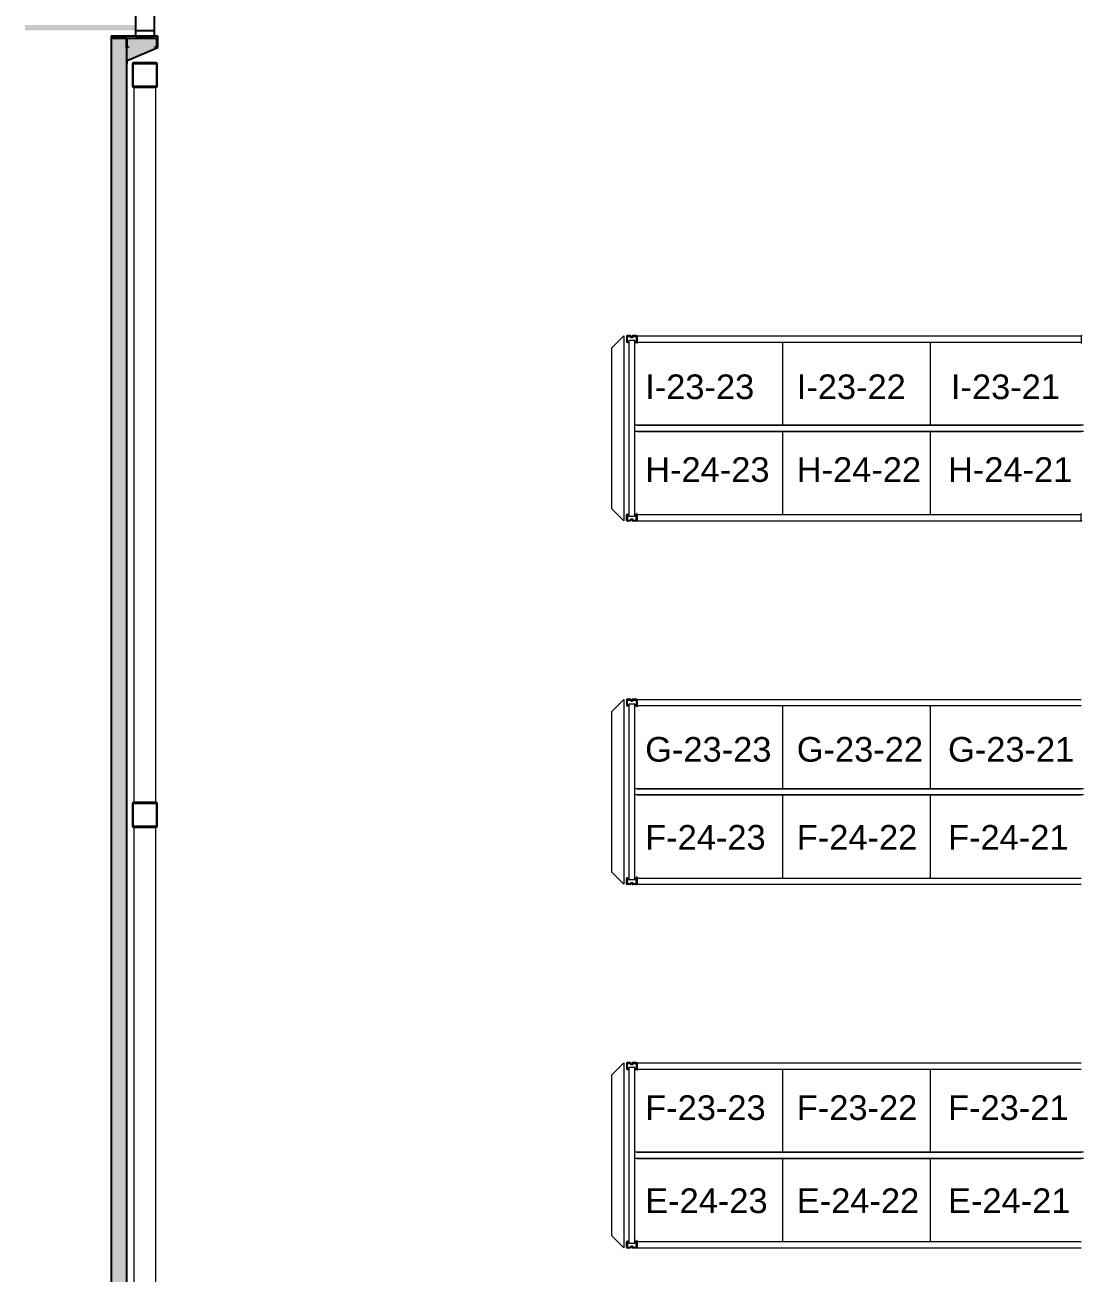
# Model space of a CAD drawing. Header units: inches. Extents: x 2743 to 10591, y -1604 to 5792.
# Drawn here: x 7056.9 to 7399.8, y 3919.8 to 4324.9 of the extents above; entities that cross this region are included whole.
import ezdxf

# ---------------------------------------------------------------- set-up
doc = ezdxf.new("R2010")
doc.units = ezdxf.units.IN
doc.header["$LTSCALE"] = 0.1875
doc.header["$MEASUREMENT"] = 0
for name, color, linetype, lineweight in [('22 Dimension', 7, 'Continuous', 5), ('32 Echelle', 160, 'Continuous', 15), ('33 Poutre', 30, 'Continuous', 15), ('37 Protection', 1, 'Continuous', 15)]:
    doc.layers.add(name, color=color, linetype=linetype, lineweight=lineweight)
for name, color, linetype in [('A-N-MUR-EXT', 5, 'Continuous'), ('A-N-MUR-INT', 3, 'Continuous'), ('A-N-POR-PLF', 30, 'Continuous'), ('A-N-POR-PLN', 7, 'Continuous'), ('fill253', 253, 'Continuous'), ('S-N-ACIER', 4, 'Continuous')]:
    doc.layers.add(name, color=color, linetype=linetype)
doc.styles.add('arial', font='')
doc.styles.get('arial').set_extended_font_data('Arial')

msp = doc.modelspace()

# ---------------------------------------------------------------- hatches: boundary and pattern name
at = {"layer": '32 Echelle'}
for points in [[(7252.89784, 4221.78941), (7252.89784, 4221.97691), (7252.71034, 4221.97691)], [(7254.89784, 4221.78941), (7254.89784, 4221.97691), (7255.08534, 4221.97691)], [(7252.89784, 4166.16441), (7252.89784, 4165.97691), (7252.71034, 4165.97691)], [(7254.89784, 4166.16441), (7254.89784, 4165.97691), (7255.08534, 4165.97691)], [(7252.89784, 4103.78941), (7252.89784, 4103.97691), (7252.71034, 4103.97691)], [(7254.89784, 4103.78941), (7254.89784, 4103.97691), (7255.08534, 4103.97691)], [(7252.89784, 4048.16441), (7252.89784, 4047.97691), (7252.71034, 4047.97691)], [(7254.89784, 4048.16441), (7254.89784, 4047.97691), (7255.08534, 4047.97691)], [(7252.89784, 3985.78941), (7252.89784, 3985.97691), (7252.71034, 3985.97691)], [(7254.89784, 3985.78941), (7254.89784, 3985.97691), (7255.08534, 3985.97691)], [(7252.89784, 3930.16441), (7252.89784, 3929.97691), (7252.71034, 3929.97691)], [(7254.89784, 3930.16441), (7254.89784, 3929.97691), (7255.08534, 3929.97691)]]:
    msp.add_hatch(color=256, dxfattribs=at).paths.add_polyline_path(points)
at = {"layer": 'A-N-POR-PLN'}
msp.add_hatch(color=7, dxfattribs=at).paths.add_polyline_path([(7056.85201, 4323.12684), (7056.85201, 4324.89849), (7092.87556, 4324.89849), (7092.87556, 4323.12684)])
at = {"layer": 'fill253'}
h = msp.add_hatch(color=7, dxfattribs=at)
h.dxf.hatch_style = 1
h.paths.add_polyline_path([(9794.88804, 4634.2983), (9789.96679, 4634.2983), (9789.98074, 4296.66232), (9794.90199, 4296.66232)])
h.paths.add_polyline_path([(9794.88805, 4881.11089), (9789.9668, 4881.11089), (9789.9668, 4775.21102), (9794.88805, 4775.21102)])
h.paths.add_polyline_path([(9794.88805, 5127.92329), (9789.9668, 5127.92329), (9789.96679, 5022.02362), (9794.88804, 5022.02362)])
h.paths.add_polyline_path([(8905.8684, 2943.29277), (8903.3892, 2938.37099), (9794.90199, 2938.37152), (9794.90199, 3130.36129), (9789.98074, 3130.36129), (9789.98074, 2943.29277)])
h.paths.add_polyline_path([(8477.94274, 2845.33593), (8485.93641, 2846.64062), (8470.93724, 2938.36282), (8470.1595, 2943.12545), (8461.95283, 2943.12545), (8462.69637, 2938.4929)])
h.paths.add_polyline_path([(8896.37174, 2938.2042), (8896.75099, 2936.00974), (8903.53291, 2937.11042), (8903.3892, 2938.37099), (8905.8684, 2943.29277), (8895.56167, 2943.29277)])
h.paths.add_polyline_path([(9794.90199, 5355.98239), (9789.98074, 5355.98239), (9789.9668, 5268.83602), (9794.88805, 5268.83602)])
h.paths.add_polyline_path([(7089.79643, 3123.02867), (7083.99141, 3125.08232), (7083.99141, 3123.83686), (7084.85165, 3123.50795), (7084.85808, 2938.2042), (7353.37882, 2938.37153), (7353.37237, 2943.29278), (7089.77933, 2943.12545)])
h.paths.add_polyline_path([(7084.85808, 3827.66882), (7089.77933, 3826.6441), (7089.77933, 4320.4792), (7084.85808, 4320.4792)])
h.paths.add_polyline_path([(9789.98074, 3862.52649), (9794.90199, 3862.52649), (9794.90199, 4254.42566), (9789.98074, 4254.42566)])
h.paths.add_polyline_path([(9789.97462, 3801.08425), (9794.89587, 3801.08425), (9794.90199, 3862.52649), (9789.98074, 3862.52649)])
h.paths.add_polyline_path([(9789.98074, 3656.9925), (9794.90199, 3656.9925), (9794.89587, 3765.06188), (9789.97462, 3765.06188)])
h.paths.add_polyline_path([(9789.972, 3584.94295), (9794.89325, 3584.94295), (9794.90198, 3620.96895), (9789.98073, 3620.96895)])
h.paths.add_polyline_path([(9789.97812, 3512.89586), (9794.89937, 3512.89586), (9794.89968, 3548.92185), (9789.97843, 3548.92185)])
h.paths.add_polyline_path([(9789.97812, 3440.8512), (9794.89937, 3440.8512), (9794.89937, 3476.87475), (9789.97812, 3476.87475)])
h.paths.add_polyline_path([(8313.35451, 5642.91315), (8313.35451, 5647.83442), (7084.85165, 5647.83442), (7084.85808, 4361.46337), (7089.77933, 4361.46337), (7089.7729, 5642.91317)])
h.paths.add_polyline_path([(7395.62103, 2943.29277), (7395.62125, 2938.37152), (8462.75647, 2938.2042), (8461.95283, 2943.12545)])
h.paths.add_polyline_path([(8556.69558, 5642.88457), (8556.69559, 5647.80617), (8355.59042, 5647.83389), (8355.59042, 5642.91262)])
h.paths.add_polyline_path([(9149.95052, 5647.66709), (9149.95052, 5642.74584), (9789.98074, 5642.74584), (9789.98079, 5510.71941), (9794.90204, 5510.71941), (9794.90199, 5647.66709)])
h.paths.add_polyline_path([(9794.89495, 3260.73346), (9789.9691, 3260.73345), (9789.98074, 3172.43063), (9794.90199, 3172.43063)])
h.paths.add_polyline_path([(9789.9691, 3296.75701), (9794.89495, 3296.75699), (9794.89325, 3404.82765), (9789.972, 3404.82765)])
h = msp.add_hatch(color=7, dxfattribs=at)
h.dxf.hatch_style = 1
h.paths.add_polyline_path([(7089.7729, 4312.34678), (7090.00917, 4312.34678), (7090.00917, 4313.33103), (7099.97017, 4317.59101), (7099.97017, 4321.27645), (7084.85165, 4321.27645), (7084.85165, 4320.64653), (7089.7729, 4320.64653)])

# ---------------------------------------------------------------- linework, layer by layer
at = {"color": 7}
for p, q in [((7089.77292, 4317.66228), (7089.77292, 4320.66227)), ((7089.77292, 4320.66227), (7099.77288, 4320.66227)), ((7099.64788, 4320.53727), (7089.89792, 4320.53727)), ((7089.89792, 4320.53727), (7089.89792, 4317.78728)), ((7099.64788, 4317.78728), (7099.64788, 4320.53727)), ((7099.77288, 4320.66227), (7099.77288, 4317.66228)), ((7090.52292, 4317.66228), (7089.77292, 4317.66228)), ((7089.89792, 4317.78728), (7090.52292, 4317.78728)), ((7090.52292, 4317.78728), (7090.52292, 4317.66228)), ((7099.02288, 4317.66228), (7099.02288, 4317.78728)), ((7099.02288, 4317.78728), (7099.64788, 4317.78728)), ((7099.77288, 4317.66228), (7099.02288, 4317.66228))]:
    msp.add_line(p, q, dxfattribs=at)
at = {"layer": '22 Dimension'}
for p, q in [((7092.22289, 4304.65443), (7092.22289, 4302.33952)), ((7092.22289, 4304.65443), (7092.22289, 4072.49059)), ((7099.23075, 4304.65443), (7099.23075, 4302.33952)), ((7099.23075, 4304.65443), (7099.23075, 4072.49059)), ((7302.89784, 4194.97691), (7302.89784, 4221.97691)), ((7350.89784, 4194.97691), (7350.89784, 4221.97691)), ((7400.52284, 4194.97691), (7254.89784, 4194.97691)), ((7400.52284, 4192.97691), (7254.89784, 4192.97691)), ((7302.89784, 4165.97691), (7302.89784, 4192.97691)), ((7350.89784, 4165.97691), (7350.89784, 4192.97691)), ((7302.89784, 4076.97691), (7302.89784, 4103.97691)), ((7350.89784, 4076.97691), (7350.89784, 4103.97691)), ((7400.52284, 4076.97691), (7254.89784, 4076.97691)), ((7400.52284, 4074.97691), (7254.89784, 4074.97691)), ((7302.89784, 4047.97691), (7302.89784, 4074.97691)), ((7350.89784, 4047.97691), (7350.89784, 4074.97691)), ((7092.22289, 4064.4906), (7092.22289, 3833.17208)), ((7099.23075, 4064.4906), (7099.23075, 3833.32675)), ((7302.89784, 3958.97691), (7302.89784, 3985.97691)), ((7350.89784, 3958.97691), (7350.89784, 3985.97691)), ((7400.52284, 3958.97691), (7254.89784, 3958.97691)), ((7400.52284, 3956.97691), (7254.89784, 3956.97691)), ((7302.89784, 3929.97691), (7302.89784, 3956.97691)), ((7350.89784, 3929.97691), (7350.89784, 3956.97691))]:
    msp.add_line(p, q, dxfattribs=at)
at = {"layer": '32 Echelle', "linetype": 'Continuous', "lineweight": 25}
for p, q in [((7252.27288, 4223.79316), (7252.27288, 4222.16066)), ((7252.36288, 4222.16066), (7252.36288, 4223.79316)), ((7253.38547, 4223.97691), (7252.45663, 4223.97691)), ((7252.45663, 4223.88691), (7253.38547, 4223.88691)), ((7252.87288, 4222.06691), (7252.45663, 4222.06691)), ((7252.45663, 4221.97691), (7252.87288, 4221.97691)), ((7252.87288, 4221.97691), (7252.87288, 4222.06691)), ((7253.47512, 4223.82057), (7253.51903, 4223.67693)), ((7253.6051, 4223.70325), (7253.56119, 4223.84688)), ((7254.10092, 4223.63691), (7253.69475, 4223.63691)), ((7253.69475, 4223.54691), (7254.10092, 4223.54691)), ((7254.23449, 4223.84688), (7254.19057, 4223.70325)), ((7254.27664, 4223.67693), (7254.32055, 4223.82057)), ((7255.33904, 4223.97691), (7254.41021, 4223.97691)), ((7254.41021, 4223.88691), (7255.33904, 4223.88691)), ((7255.33904, 4222.06691), (7254.92279, 4222.06691)), ((7254.92279, 4222.06691), (7254.92279, 4221.97691)), ((7254.92279, 4221.97691), (7255.33904, 4221.97691)), ((7255.43279, 4223.79316), (7255.43279, 4222.16066)), ((7255.52279, 4222.16066), (7255.52279, 4223.79316)), ((7252.27288, 4164.16066), (7252.27288, 4165.79316)), ((7252.36288, 4165.79316), (7252.36288, 4164.16066)), ((7252.45663, 4165.97691), (7252.87288, 4165.97691)), ((7252.87288, 4165.88691), (7252.45663, 4165.88691)), ((7252.87288, 4165.97691), (7252.87288, 4165.88691)), ((7254.92279, 4165.97691), (7255.33904, 4165.97691)), ((7254.92279, 4165.88691), (7254.92279, 4165.97691)), ((7255.33904, 4165.88691), (7254.92279, 4165.88691)), ((7255.43279, 4164.16066), (7255.43279, 4165.79316)), ((7255.52279, 4165.79316), (7255.52279, 4164.16066)), ((7252.45663, 4164.06691), (7253.38547, 4164.06691)), ((7253.38547, 4163.97691), (7252.45663, 4163.97691)), ((7253.47512, 4164.13325), (7253.51903, 4164.27688)), ((7253.6051, 4164.25057), (7253.56119, 4164.10693)), ((7253.69475, 4164.40691), (7254.10092, 4164.40691)), ((7254.10092, 4164.31691), (7253.69475, 4164.31691)), ((7254.23449, 4164.10693), (7254.19057, 4164.25057)), ((7254.27664, 4164.27688), (7254.32055, 4164.13325)), ((7254.41021, 4164.06691), (7255.33904, 4164.06691)), ((7255.33904, 4163.97691), (7254.41021, 4163.97691)), ((7252.27288, 4105.79316), (7252.27288, 4104.16066)), ((7252.36288, 4104.16066), (7252.36288, 4105.79316)), ((7253.38547, 4105.97691), (7252.45663, 4105.97691)), ((7252.45663, 4105.88691), (7253.38547, 4105.88691)), ((7252.87288, 4104.06691), (7252.45663, 4104.06691)), ((7252.45663, 4103.97691), (7252.87288, 4103.97691)), ((7252.87288, 4103.97691), (7252.87288, 4104.06691)), ((7253.47512, 4105.82057), (7253.51903, 4105.67693)), ((7253.6051, 4105.70325), (7253.56119, 4105.84688)), ((7254.10092, 4105.63691), (7253.69475, 4105.63691)), ((7253.69475, 4105.54691), (7254.10092, 4105.54691)), ((7254.23449, 4105.84688), (7254.19057, 4105.70325)), ((7254.27664, 4105.67693), (7254.32055, 4105.82057)), ((7255.33904, 4105.97691), (7254.41021, 4105.97691)), ((7254.41021, 4105.88691), (7255.33904, 4105.88691)), ((7255.33904, 4104.06691), (7254.92279, 4104.06691)), ((7254.92279, 4104.06691), (7254.92279, 4103.97691)), ((7254.92279, 4103.97691), (7255.33904, 4103.97691)), ((7255.43279, 4105.79316), (7255.43279, 4104.16066)), ((7255.52279, 4104.16066), (7255.52279, 4105.79316)), ((7252.27288, 4046.16066), (7252.27288, 4047.79316)), ((7252.36288, 4047.79316), (7252.36288, 4046.16066)), ((7252.45663, 4047.97691), (7252.87288, 4047.97691)), ((7252.87288, 4047.88691), (7252.45663, 4047.88691)), ((7252.87288, 4047.97691), (7252.87288, 4047.88691)), ((7254.92279, 4047.97691), (7255.33904, 4047.97691)), ((7254.92279, 4047.88691), (7254.92279, 4047.97691)), ((7255.33904, 4047.88691), (7254.92279, 4047.88691)), ((7255.43279, 4046.16066), (7255.43279, 4047.79316)), ((7255.52279, 4047.79316), (7255.52279, 4046.16066)), ((7252.45663, 4046.06691), (7253.38547, 4046.06691)), ((7253.38547, 4045.97691), (7252.45663, 4045.97691)), ((7253.47512, 4046.13325), (7253.51903, 4046.27688)), ((7253.6051, 4046.25057), (7253.56119, 4046.10693)), ((7253.69475, 4046.40691), (7254.10092, 4046.40691)), ((7254.10092, 4046.31691), (7253.69475, 4046.31691)), ((7254.23449, 4046.10693), (7254.19057, 4046.25057)), ((7254.27664, 4046.27688), (7254.32055, 4046.13325)), ((7254.41021, 4046.06691), (7255.33904, 4046.06691)), ((7255.33904, 4045.97691), (7254.41021, 4045.97691)), ((7252.27288, 3987.79316), (7252.27288, 3986.16066)), ((7252.36288, 3986.16066), (7252.36288, 3987.79316)), ((7253.38547, 3987.97691), (7252.45663, 3987.97691)), ((7252.45663, 3987.88691), (7253.38547, 3987.88691)), ((7253.47512, 3987.82057), (7253.51903, 3987.67693)), ((7253.6051, 3987.70325), (7253.56119, 3987.84688)), ((7254.10092, 3987.63691), (7253.69475, 3987.63691)), ((7253.69475, 3987.54691), (7254.10092, 3987.54691)), ((7254.23449, 3987.84688), (7254.19057, 3987.70325)), ((7254.27664, 3987.67693), (7254.32055, 3987.82057)), ((7255.33904, 3987.97691), (7254.41021, 3987.97691)), ((7254.41021, 3987.88691), (7255.33904, 3987.88691)), ((7255.43279, 3987.79316), (7255.43279, 3986.16066)), ((7255.52279, 3986.16066), (7255.52279, 3987.79316)), ((7252.87288, 3986.06691), (7252.45663, 3986.06691)), ((7252.45663, 3985.97691), (7252.87288, 3985.97691)), ((7252.87288, 3985.97691), (7252.87288, 3986.06691)), ((7255.33904, 3986.06691), (7254.92279, 3986.06691)), ((7254.92279, 3986.06691), (7254.92279, 3985.97691)), ((7254.92279, 3985.97691), (7255.33904, 3985.97691)), ((7252.27288, 3928.16066), (7252.27288, 3929.79316)), ((7252.36288, 3929.79316), (7252.36288, 3928.16066)), ((7252.45663, 3929.97691), (7252.87288, 3929.97691)), ((7252.87288, 3929.88691), (7252.45663, 3929.88691)), ((7252.87288, 3929.97691), (7252.87288, 3929.88691)), ((7254.92279, 3929.97691), (7255.33904, 3929.97691)), ((7254.92279, 3929.88691), (7254.92279, 3929.97691)), ((7255.33904, 3929.88691), (7254.92279, 3929.88691)), ((7255.43279, 3928.16066), (7255.43279, 3929.79316)), ((7255.52279, 3929.79316), (7255.52279, 3928.16066)), ((7252.45663, 3928.06691), (7253.38547, 3928.06691)), ((7253.38547, 3927.97691), (7252.45663, 3927.97691)), ((7253.47512, 3928.13325), (7253.51903, 3928.27688)), ((7253.6051, 3928.25057), (7253.56119, 3928.10693)), ((7253.69475, 3928.40691), (7254.10092, 3928.40691)), ((7254.10092, 3928.31691), (7253.69475, 3928.31691)), ((7254.23449, 3928.10693), (7254.19057, 3928.25057)), ((7254.27664, 3928.27688), (7254.32055, 3928.13325)), ((7254.41021, 3928.06691), (7255.33904, 3928.06691)), ((7255.33904, 3927.97691), (7254.41021, 3927.97691))]:
    msp.add_line(p, q, dxfattribs=at)
at = {"layer": '32 Echelle'}
for p, q in [((7252.89784, 4221.97691), (7252.71034, 4221.97691)), ((7252.89784, 4221.78941), (7252.71034, 4221.97691)), ((7254.89784, 4222.47691), (7252.89784, 4222.47691)), ((7252.89784, 4222.47691), (7252.89784, 4165.47691)), ((7252.89784, 4221.78941), (7252.89784, 4221.97691)), ((7254.89784, 4165.47691), (7254.89784, 4222.47691)), ((7254.89784, 4221.97691), (7255.08534, 4221.97691)), ((7254.89784, 4221.78941), (7254.89784, 4221.97691)), ((7254.89784, 4221.78941), (7255.08534, 4221.97691)), ((7252.89784, 4166.16441), (7252.71034, 4165.97691)), ((7252.89784, 4165.97691), (7252.71034, 4165.97691)), ((7252.89784, 4166.16441), (7252.89784, 4165.97691)), ((7252.89784, 4165.47691), (7254.89784, 4165.47691)), ((7254.89784, 4166.16441), (7254.89784, 4165.97691)), ((7254.89784, 4166.16441), (7255.08534, 4165.97691)), ((7254.89784, 4165.97691), (7255.08534, 4165.97691)), ((7252.89784, 4103.97691), (7252.71034, 4103.97691)), ((7252.89784, 4103.78941), (7252.71034, 4103.97691)), ((7254.89784, 4104.47691), (7252.89784, 4104.47691)), ((7252.89784, 4104.47691), (7252.89784, 4047.47691)), ((7252.89784, 4103.78941), (7252.89784, 4103.97691)), ((7254.89784, 4047.47691), (7254.89784, 4104.47691)), ((7254.89784, 4103.97691), (7255.08534, 4103.97691)), ((7254.89784, 4103.78941), (7254.89784, 4103.97691)), ((7254.89784, 4103.78941), (7255.08534, 4103.97691)), ((7252.89784, 4048.16441), (7252.71034, 4047.97691)), ((7252.89784, 4047.97691), (7252.71034, 4047.97691)), ((7252.89784, 4048.16441), (7252.89784, 4047.97691)), ((7252.89784, 4047.47691), (7254.89784, 4047.47691)), ((7254.89784, 4048.16441), (7254.89784, 4047.97691)), ((7254.89784, 4048.16441), (7255.08534, 4047.97691)), ((7254.89784, 4047.97691), (7255.08534, 4047.97691)), ((7254.89784, 3986.47691), (7252.89784, 3986.47691)), ((7252.89784, 3986.47691), (7252.89784, 3929.47691)), ((7254.89784, 3929.47691), (7254.89784, 3986.47691)), ((7252.89784, 3985.97691), (7252.71034, 3985.97691)), ((7252.89784, 3985.78941), (7252.71034, 3985.97691)), ((7252.89784, 3985.78941), (7252.89784, 3985.97691)), ((7254.89784, 3985.97691), (7255.08534, 3985.97691)), ((7254.89784, 3985.78941), (7254.89784, 3985.97691)), ((7254.89784, 3985.78941), (7255.08534, 3985.97691)), ((7252.89784, 3930.16441), (7252.71034, 3929.97691)), ((7252.89784, 3929.97691), (7252.71034, 3929.97691)), ((7252.89784, 3930.16441), (7252.89784, 3929.97691)), ((7254.89784, 3930.16441), (7254.89784, 3929.97691)), ((7254.89784, 3930.16441), (7255.08534, 3929.97691)), ((7254.89784, 3929.97691), (7255.08534, 3929.97691)), ((7252.89784, 3929.47691), (7254.89784, 3929.47691))]:
    msp.add_line(p, q, dxfattribs=at)
at = {"layer": '32 Echelle', "linetype": 'Continuous', "lineweight": 25}
for centre, radius, start, end in [((7252.45663, 4223.79316), 0.18375, 90, 180), ((7252.45663, 4222.16066), 0.18375, 180, 270), ((7252.45663, 4223.79316), 0.09375, 90, 180), ((7252.45663, 4222.16066), 0.09375, 180, 270), ((7253.38547, 4223.79316), 0.18375, 17, 90), ((7253.38547, 4223.79316), 0.09375, 17, 90), ((7253.69475, 4223.73066), 0.18375, 197, 270), ((7253.69475, 4223.73066), 0.09375, 197, 270), ((7254.10092, 4223.73066), 0.09375, 270, 343), ((7254.10092, 4223.73066), 0.18375, 270, 343), ((7254.41021, 4223.79316), 0.18375, 90, 163), ((7254.41021, 4223.79316), 0.09375, 90, 163), ((7255.33904, 4223.79316), 0.18375, 0, 90), ((7255.33904, 4223.79316), 0.09375, 0, 90), ((7255.33904, 4222.16066), 0.09375, 270, 0), ((7255.33904, 4222.16066), 0.18375, 270, 0), ((7252.45663, 4165.79316), 0.18375, 90, 180), ((7252.45663, 4165.79316), 0.09375, 90, 180), ((7255.33904, 4165.79316), 0.18375, 0, 90), ((7255.33904, 4165.79316), 0.09375, 0, 90), ((7252.45663, 4164.16066), 0.18375, 180, 270), ((7252.45663, 4164.16066), 0.09375, 180, 270), ((7253.38547, 4164.16066), 0.09375, 270, 343), ((7253.38547, 4164.16066), 0.18375, 270, 343), ((7253.69475, 4164.22316), 0.18375, 90, 163), ((7253.69475, 4164.22316), 0.09375, 90, 163), ((7254.10092, 4164.22316), 0.18375, 17, 90), ((7254.10092, 4164.22316), 0.09375, 17, 90), ((7254.41021, 4164.16066), 0.18375, 197, 270), ((7254.41021, 4164.16066), 0.09375, 197, 270), ((7255.33904, 4164.16066), 0.09375, 270, 0), ((7255.33904, 4164.16066), 0.18375, 270, 0), ((7252.45663, 4105.79316), 0.18375, 90, 180), ((7252.45663, 4104.16066), 0.18375, 180, 270), ((7252.45663, 4105.79316), 0.09375, 90, 180), ((7252.45663, 4104.16066), 0.09375, 180, 270), ((7253.38547, 4105.79316), 0.18375, 17, 90), ((7253.38547, 4105.79316), 0.09375, 17, 90), ((7253.69475, 4105.73066), 0.18375, 197, 270), ((7253.69475, 4105.73066), 0.09375, 197, 270), ((7254.10092, 4105.73066), 0.09375, 270, 343), ((7254.10092, 4105.73066), 0.18375, 270, 343), ((7254.41021, 4105.79316), 0.18375, 90, 163), ((7254.41021, 4105.79316), 0.09375, 90, 163), ((7255.33904, 4105.79316), 0.18375, 0, 90), ((7255.33904, 4105.79316), 0.09375, 0, 90), ((7255.33904, 4104.16066), 0.09375, 270, 0), ((7255.33904, 4104.16066), 0.18375, 270, 0), ((7252.45663, 4047.79316), 0.18375, 90, 180), ((7252.45663, 4047.79316), 0.09375, 90, 180), ((7255.33904, 4047.79316), 0.18375, 0, 90), ((7255.33904, 4047.79316), 0.09375, 0, 90), ((7252.45663, 4046.16066), 0.18375, 180, 270), ((7252.45663, 4046.16066), 0.09375, 180, 270), ((7253.38547, 4046.16066), 0.09375, 270, 343), ((7253.38547, 4046.16066), 0.18375, 270, 343), ((7253.69475, 4046.22316), 0.18375, 90, 163), ((7253.69475, 4046.22316), 0.09375, 90, 163), ((7254.10092, 4046.22316), 0.18375, 17, 90), ((7254.10092, 4046.22316), 0.09375, 17, 90), ((7254.41021, 4046.16066), 0.18375, 197, 270), ((7254.41021, 4046.16066), 0.09375, 197, 270), ((7255.33904, 4046.16066), 0.09375, 270, 0), ((7255.33904, 4046.16066), 0.18375, 270, 0), ((7252.45663, 3987.79316), 0.18375, 90, 180), ((7252.45663, 3987.79316), 0.09375, 90, 180), ((7253.38547, 3987.79316), 0.18375, 17, 90), ((7253.38547, 3987.79316), 0.09375, 17, 90), ((7253.69475, 3987.73066), 0.18375, 197, 270), ((7253.69475, 3987.73066), 0.09375, 197, 270), ((7254.10092, 3987.73066), 0.09375, 270, 343), ((7254.10092, 3987.73066), 0.18375, 270, 343), ((7254.41021, 3987.79316), 0.18375, 90, 163), ((7254.41021, 3987.79316), 0.09375, 90, 163), ((7255.33904, 3987.79316), 0.18375, 0, 90), ((7255.33904, 3987.79316), 0.09375, 0, 90), ((7252.45663, 3986.16066), 0.18375, 180, 270), ((7252.45663, 3986.16066), 0.09375, 180, 270), ((7255.33904, 3986.16066), 0.09375, 270, 0), ((7255.33904, 3986.16066), 0.18375, 270, 0), ((7252.45663, 3929.79316), 0.18375, 90, 180), ((7252.45663, 3929.79316), 0.09375, 90, 180), ((7255.33904, 3929.79316), 0.18375, 0, 90), ((7255.33904, 3929.79316), 0.09375, 0, 90), ((7252.45663, 3928.16066), 0.18375, 180, 270), ((7252.45663, 3928.16066), 0.09375, 180, 270), ((7253.38547, 3928.16066), 0.09375, 270, 343), ((7253.38547, 3928.16066), 0.18375, 270, 343), ((7253.69475, 3928.22316), 0.18375, 90, 163), ((7253.69475, 3928.22316), 0.09375, 90, 163), ((7254.10092, 3928.22316), 0.18375, 17, 90), ((7254.10092, 3928.22316), 0.09375, 17, 90), ((7254.41021, 3928.16066), 0.18375, 197, 270), ((7254.41021, 3928.16066), 0.09375, 197, 270), ((7255.33904, 3928.16066), 0.09375, 270, 0), ((7255.33904, 3928.16066), 0.18375, 270, 0)]:
    msp.add_arc(centre, radius, start, end, dxfattribs=at)
at = {"layer": '33 Poutre'}
for p, q in [((7253.89784, 4223.63691), (7253.89784, 4223.85191)), ((7254.01684, 4223.63691), (7253.89784, 4223.63691)), ((7254.01684, 4223.63691), (7254.01684, 4223.85191)), ((7255.40384, 4224.09591), (7254.14184, 4224.09591)), ((7254.14184, 4223.97691), (7255.40384, 4223.97691)), ((7255.52884, 4223.85191), (7255.52884, 4221.59591)), ((7255.64784, 4221.59591), (7255.52884, 4221.59591)), ((7255.64784, 4223.97691), (7399.77284, 4223.97691)), ((7255.64784, 4223.97691), (7255.64784, 4221.97691)), ((7255.64784, 4223.85191), (7255.64784, 4221.59591)), ((7255.64784, 4221.97691), (7399.77284, 4221.97691)), ((7399.77284, 4223.97691), (7399.77284, 4221.97691)), ((7399.77284, 4223.85191), (7399.77284, 4221.59591)), ((7399.77284, 4221.59591), (7399.89184, 4221.59591)), ((7255.64784, 4194.97691), (7399.77284, 4194.97691)), ((7255.64784, 4192.97691), (7399.77284, 4192.97691)), ((7255.64784, 4166.35791), (7255.52884, 4166.35791)), ((7255.52884, 4164.10191), (7255.52884, 4166.35791)), ((7255.64784, 4164.10191), (7255.64784, 4166.35791)), ((7255.64784, 4165.97691), (7399.77284, 4165.97691)), ((7255.64784, 4163.97691), (7255.64784, 4165.97691)), ((7399.77284, 4164.10191), (7399.77284, 4166.35791)), ((7399.77284, 4166.35791), (7399.89184, 4166.35791)), ((7399.77284, 4163.97691), (7399.77284, 4165.97691)), ((7253.89784, 4164.31691), (7253.89784, 4164.10191)), ((7254.01684, 4164.31691), (7253.89784, 4164.31691)), ((7254.01684, 4164.31691), (7254.01684, 4164.10191)), ((7254.14184, 4163.97691), (7255.40384, 4163.97691)), ((7255.40384, 4163.85791), (7254.14184, 4163.85791)), ((7255.64784, 4163.97691), (7399.77284, 4163.97691)), ((7253.89784, 4105.63691), (7253.89784, 4105.85191)), ((7254.01684, 4105.63691), (7253.89784, 4105.63691)), ((7254.01684, 4105.63691), (7254.01684, 4105.85191)), ((7255.40384, 4106.09591), (7254.14184, 4106.09591)), ((7254.14184, 4105.97691), (7255.40384, 4105.97691)), ((7255.52884, 4105.85191), (7255.52884, 4103.59591)), ((7255.64784, 4105.97691), (7399.77284, 4105.97691)), ((7255.64784, 4105.97691), (7255.64784, 4103.97691)), ((7255.64784, 4105.85191), (7255.64784, 4103.59591)), ((7255.64784, 4103.97691), (7399.77284, 4103.97691)), ((7255.64784, 4103.59591), (7255.52884, 4103.59591)), ((7255.64784, 4076.97691), (7399.77284, 4076.97691)), ((7255.64784, 4074.97691), (7399.77284, 4074.97691)), ((7255.64784, 4048.35791), (7255.52884, 4048.35791)), ((7255.52884, 4046.10191), (7255.52884, 4048.35791)), ((7255.64784, 4046.10191), (7255.64784, 4048.35791)), ((7255.64784, 4047.97691), (7399.77284, 4047.97691)), ((7255.64784, 4045.97691), (7255.64784, 4047.97691)), ((7253.89784, 4046.31691), (7253.89784, 4046.10191)), ((7254.01684, 4046.31691), (7253.89784, 4046.31691)), ((7254.01684, 4046.31691), (7254.01684, 4046.10191)), ((7254.14184, 4045.97691), (7255.40384, 4045.97691)), ((7255.40384, 4045.85791), (7254.14184, 4045.85791)), ((7255.64784, 4045.97691), (7399.77284, 4045.97691)), ((7253.89784, 3987.63691), (7253.89784, 3987.85191)), ((7254.01684, 3987.63691), (7253.89784, 3987.63691)), ((7254.01684, 3987.63691), (7254.01684, 3987.85191)), ((7255.40384, 3988.09591), (7254.14184, 3988.09591)), ((7254.14184, 3987.97691), (7255.40384, 3987.97691)), ((7255.52884, 3987.85191), (7255.52884, 3985.59591)), ((7255.64784, 3987.97691), (7399.77284, 3987.97691)), ((7255.64784, 3987.97691), (7255.64784, 3985.97691)), ((7255.64784, 3987.85191), (7255.64784, 3985.59591)), ((7255.64784, 3985.59591), (7255.52884, 3985.59591)), ((7255.64784, 3985.97691), (7399.77284, 3985.97691)), ((7255.64784, 3958.97691), (7399.77284, 3958.97691)), ((7255.64784, 3956.97691), (7399.77284, 3956.97691)), ((7255.64784, 3930.35791), (7255.52884, 3930.35791)), ((7255.52884, 3928.10191), (7255.52884, 3930.35791)), ((7255.64784, 3928.10191), (7255.64784, 3930.35791)), ((7255.64784, 3929.97691), (7399.77284, 3929.97691)), ((7255.64784, 3927.97691), (7255.64784, 3929.97691)), ((7253.89784, 3928.31691), (7253.89784, 3928.10191)), ((7254.01684, 3928.31691), (7253.89784, 3928.31691)), ((7254.01684, 3928.31691), (7254.01684, 3928.10191)), ((7254.14184, 3927.97691), (7255.40384, 3927.97691)), ((7255.40384, 3927.85791), (7254.14184, 3927.85791)), ((7255.64784, 3927.97691), (7399.77284, 3927.97691))]:
    msp.add_line(p, q, dxfattribs=at)
for centre, radius, start, end in [((7254.14184, 4223.85191), 0.244, 90, 180), ((7254.14184, 4223.85191), 0.125, 90, 180), ((7255.40384, 4223.85191), 0.244, 0, 90), ((7255.40384, 4223.85191), 0.125, 0, 90), ((7400.01684, 4223.85191), 0.244, 90, 180), ((7254.14184, 4164.10191), 0.244, 180, 270), ((7254.14184, 4164.10191), 0.125, 180, 270), ((7255.40384, 4164.10191), 0.244, 270, 0), ((7255.40384, 4164.10191), 0.125, 270, 0), ((7400.01684, 4164.10191), 0.244, 180, 270), ((7254.14184, 4105.85191), 0.244, 90, 180), ((7254.14184, 4105.85191), 0.125, 90, 180), ((7255.40384, 4105.85191), 0.244, 0, 90), ((7255.40384, 4105.85191), 0.125, 0, 90), ((7254.14184, 4046.10191), 0.244, 180, 270), ((7254.14184, 4046.10191), 0.125, 180, 270), ((7255.40384, 4046.10191), 0.244, 270, 0), ((7255.40384, 4046.10191), 0.125, 270, 0), ((7254.14184, 3987.85191), 0.244, 90, 180), ((7254.14184, 3987.85191), 0.125, 90, 180), ((7255.40384, 3987.85191), 0.244, 0, 90), ((7255.40384, 3987.85191), 0.125, 0, 90), ((7254.14184, 3928.10191), 0.244, 180, 270), ((7254.14184, 3928.10191), 0.125, 180, 270), ((7255.40384, 3928.10191), 0.244, 270, 0), ((7255.40384, 3928.10191), 0.125, 270, 0)]:
    msp.add_arc(centre, radius, start, end, dxfattribs=at)
at = {"layer": '37 Protection'}
for p, q in [((7251.27288, 4223.97691), (7247.27288, 4219.97691)), ((7251.27288, 4223.97691), (7251.27288, 4163.97691)), ((7247.27288, 4219.97691), (7247.27288, 4167.97691)), ((7251.27288, 4163.97691), (7247.27288, 4167.97691)), ((7251.27288, 4105.97691), (7247.27288, 4101.97691)), ((7251.27288, 4105.97691), (7251.27288, 4045.97691)), ((7247.27288, 4101.97691), (7247.27288, 4049.97691)), ((7251.27288, 4045.97691), (7247.27288, 4049.97691)), ((7251.27288, 3987.97691), (7247.27288, 3983.97691)), ((7251.27288, 3987.97691), (7251.27288, 3927.97691)), ((7247.27288, 3983.97691), (7247.27288, 3931.97691)), ((7251.27288, 3927.97691), (7247.27288, 3931.97691))]:
    msp.add_line(p, q, dxfattribs=at)
at = {"layer": 'A-N-MUR-EXT', "color": 7}
for p, q in [((7089.7729, 4320.64653), (7084.85165, 4320.64653)), ((7084.85165, 4320.64653), (7084.85165, 3827.83614))]:
    msp.add_line(p, q, dxfattribs=at)
at = {"layer": 'A-N-MUR-INT', "color": 7}
for p, q in [((7099.97017, 4321.27645), (7084.85165, 4321.27645)), ((7084.85165, 4321.27645), (7084.85165, 4320.64653)), ((7084.85165, 4320.64653), (7089.7729, 4320.64653)), ((7089.7729, 4320.64653), (7089.7729, 3826.81143)), ((7089.7729, 4320.64653), (7089.7729, 4312.34678)), ((7099.97017, 4317.59101), (7099.97017, 4321.27645)), ((7090.00917, 4313.33103), (7099.97017, 4317.59101)), ((7089.7729, 4312.34678), (7090.00917, 4312.34678)), ((7090.00917, 4312.34678), (7090.00917, 4313.33103))]:
    msp.add_line(p, q, dxfattribs=at)
at = {"layer": 'A-N-POR-PLF', "color": 7}
for p, q in [((7092.87556, 4321.15834), (7092.87556, 4361.11889)), ((7098.8598, 4361.11889), (7098.8598, 4321.15834)), ((7098.8598, 4321.15834), (7092.87556, 4321.15834))]:
    msp.add_line(p, q, dxfattribs=at)
at = {"layer": 'A-N-POR-PLN', "color": 7}
for p, q in [((7092.87556, 4321.15834), (7092.87556, 4323.12684)), ((7092.87556, 4323.12684), (7098.8598, 4323.12684)), ((7098.8598, 4323.12684), (7098.8598, 4321.15834)), ((7092.87556, 4321.15834), (7098.8598, 4321.15834))]:
    msp.add_line(p, q, dxfattribs=at)
at = {"layer": 'S-N-ACIER', "color": 7}
for p, q in [((7091.7729, 4312.20442), (7091.7729, 4305.10443)), ((7092.0229, 4305.10443), (7092.0229, 4312.20442)), ((7099.32288, 4312.65442), (7092.22289, 4312.65442)), ((7092.22289, 4312.40442), (7099.32288, 4312.40442)), ((7099.52288, 4312.20442), (7099.52288, 4305.10443)), ((7099.77288, 4305.10443), (7099.77288, 4312.20442)), ((7099.32288, 4304.90443), (7092.22289, 4304.90443)), ((7092.22289, 4304.65443), (7099.32288, 4304.65443)), ((7091.7729, 4072.04059), (7091.7729, 4064.9406)), ((7092.0229, 4064.9406), (7092.0229, 4072.04059)), ((7099.32288, 4072.49059), (7092.22289, 4072.49059)), ((7092.22289, 4072.24059), (7099.32288, 4072.24059)), ((7099.52288, 4072.04059), (7099.52288, 4064.9406)), ((7099.77288, 4064.9406), (7099.77288, 4072.04059)), ((7099.32288, 4064.7406), (7092.22289, 4064.7406)), ((7092.22289, 4064.4906), (7099.32288, 4064.4906))]:
    msp.add_line(p, q, dxfattribs=at)
for centre, radius, start, end in [((7092.22289, 4312.20442), 0.45, 90, 180), ((7092.22289, 4312.20442), 0.2, 90, 180), ((7099.32288, 4312.20442), 0.45, 0, 90), ((7099.32288, 4312.20442), 0.2, 0, 90), ((7092.22289, 4305.10443), 0.45, 180, 270), ((7092.22289, 4305.10443), 0.2, 180, 270), ((7099.32288, 4305.10443), 0.45, 270, 0), ((7099.32288, 4305.10443), 0.2, 270, 0), ((7092.22289, 4072.04059), 0.45, 90, 180), ((7092.22289, 4072.04059), 0.2, 90, 180), ((7099.32288, 4072.04059), 0.45, 0, 90), ((7099.32288, 4072.04059), 0.2, 0, 90), ((7092.22289, 4064.9406), 0.45, 180, 270), ((7092.22289, 4064.9406), 0.2, 180, 270), ((7099.32288, 4064.9406), 0.45, 270, 0), ((7099.32288, 4064.9406), 0.2, 270, 0)]:
    msp.add_arc(centre, radius, start, end, dxfattribs=at)

# ---------------------------------------------------------------- texts
at = {"layer": '22 Dimension', "char_height": 8, "attachment_point": 1, "style": 'arial'}
for s, insert in [('{\\fArial Unicode MS|b0|i0|c0|p2;\\C8;I-23-23}', (7258.24443, 4211.44855)), ('{\\fArial Unicode MS|b0|i0|c0|p2;\\C8;I-23-22}', (7307.46647, 4211.44855)), ('{\\fArial Unicode MS|b0|i0|c0|p2;\\C8;I-23-21}', (7357.5365, 4211.44855)), ('{\\fArial Unicode MS|b0|i0|c0|p2;\\C8;H-24-23}', (7258.24443, 4184.57601)), ('{\\fArial Unicode MS|b0|i0|c0|p2;\\C8;H-24-22}', (7307.46647, 4184.57601)), ('{\\fArial Unicode MS|b0|i0|c0|p2;\\C8;H-24-21}', (7356.57795, 4184.57601)), ('{\\fArial Unicode MS|b0|i0|c0|p2;\\C8;G-23-23}', (7258.24443, 4093.76122)), ('{\\fArial Unicode MS|b0|i0|c0|p2;\\C8;G-23-22}', (7307.46647, 4093.76122)), ('{\\fArial Unicode MS|b0|i0|c0|p2;\\C8;G-23-21}', (7356.57795, 4093.76122)), ('{\\fArial Unicode MS|b0|i0|c0|p2;\\C8;F-24-23}', (7258.24443, 4065.20067)), ('{\\fArial Unicode MS|b0|i0|c0|p2;\\C8;F-24-22}', (7307.46647, 4065.20067)), ('{\\fArial Unicode MS|b0|i0|c0|p2;\\C8;F-24-21}', (7356.57795, 4065.20067)), ('{\\fArial Unicode MS|b0|i0|c0|p2;\\C8;F-23-23}', (7258.24443, 3977.45686)), ('{\\fArial Unicode MS|b0|i0|c0|p2;\\C8;F-23-22}', (7307.46647, 3977.45686)), ('{\\fArial Unicode MS|b0|i0|c0|p2;\\C8;F-23-21}', (7356.57795, 3977.45686)), ('{\\fArial Unicode MS|b0|i0|c0|p2;\\C8;E-24-23}', (7258.24443, 3947.23307)), ('{\\fArial Unicode MS|b0|i0|c0|p2;\\C8;E-24-22}', (7307.46647, 3947.23307)), ('{\\fArial Unicode MS|b0|i0|c0|p2;\\C8;E-24-21}', (7356.57795, 3947.23307))]:
    msp.add_mtext_dynamic_manual_height_columns(s, width=68.8901007, gutter_width=5, heights=[0], dxfattribs=dict(at, insert=insert))

doc.saveas('drawing.dxf')
